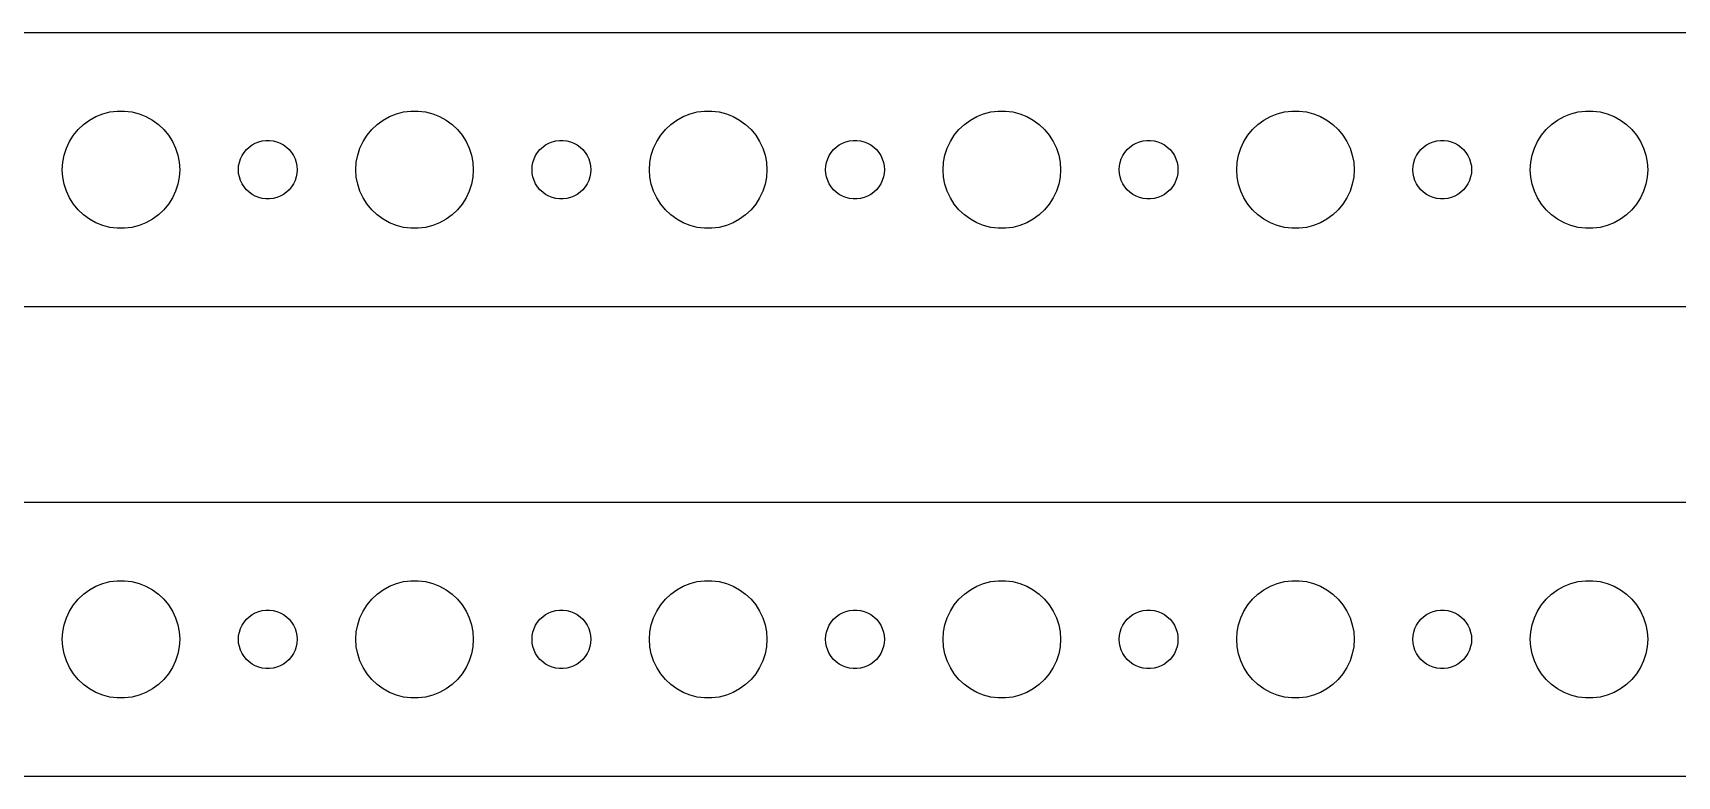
# Model space of a CAD drawing. Header units: metres. Extents: x -164 to 164, y 41 to 79.
# Drawn here: x -87 to -3, y 41 to 79 of the extents above; entities that cross this region are included whole.
import ezdxf

# ---------------------------------------------------------------- set-up
doc = ezdxf.new("R2010")
doc.units = ezdxf.units.M

msp = doc.modelspace()

# ---------------------------------------------------------------- linework, layer by layer
for p, q in [((159.814, 78.9901), (-159.814, 78.9901)), ((-83.7773, 74.7145), (-83.427, 74.8532)), ((-83.427, 74.8532), (-83.0621, 74.9469)), ((-83.0621, 74.9469), (-82.6884, 74.9941)), ((-82.6884, 74.9941), (-82.3116, 74.9941)), ((-82.3116, 74.9941), (-81.9379, 74.9469)), ((-81.9379, 74.9469), (-81.573, 74.8532)), ((-81.573, 74.8532), (-81.2227, 74.7145)), ((-68.7773, 74.7145), (-68.427, 74.8532)), ((-68.427, 74.8532), (-68.0621, 74.9469)), ((-68.0621, 74.9469), (-67.6884, 74.9941)), ((-67.6884, 74.9941), (-67.3116, 74.9941)), ((-67.3116, 74.9941), (-66.9379, 74.9469)), ((-66.9379, 74.9469), (-66.573, 74.8532)), ((-66.573, 74.8532), (-66.2227, 74.7145)), ((-53.7773, 74.7145), (-53.427, 74.8532)), ((-53.427, 74.8532), (-53.0621, 74.9469)), ((-53.0621, 74.9469), (-52.6884, 74.9941)), ((-52.6884, 74.9941), (-52.3116, 74.9941)), ((-52.3116, 74.9941), (-51.9379, 74.9469)), ((-51.9379, 74.9469), (-51.5729, 74.8532)), ((-51.5729, 74.8532), (-51.2227, 74.7145)), ((-38.7773, 74.7145), (-38.427, 74.8532)), ((-38.427, 74.8532), (-38.0621, 74.9469)), ((-38.0621, 74.9469), (-37.6884, 74.9941)), ((-37.6884, 74.9941), (-37.3116, 74.9941)), ((-37.3116, 74.9941), (-36.9379, 74.9469)), ((-36.9379, 74.9469), (-36.5729, 74.8532)), ((-36.5729, 74.8532), (-36.2227, 74.7145)), ((-23.7773, 74.7145), (-23.427, 74.8532)), ((-23.427, 74.8532), (-23.0621, 74.9469)), ((-23.0621, 74.9469), (-22.6884, 74.9941)), ((-22.6884, 74.9941), (-22.3116, 74.9941)), ((-22.3116, 74.9941), (-21.9379, 74.9469)), ((-21.9379, 74.9469), (-21.5729, 74.8532)), ((-21.5729, 74.8532), (-21.2227, 74.7145)), ((-8.77733, 74.7145), (-8.42705, 74.8532)), ((-8.42705, 74.8532), (-8.06213, 74.9469)), ((-8.06213, 74.9469), (-7.68837, 74.9941)), ((-7.68837, 74.9941), (-7.31161, 74.9941)), ((-7.31161, 74.9941), (-6.93785, 74.9469)), ((-6.93785, 74.9469), (-6.57294, 74.8532)), ((-6.57294, 74.8532), (-6.22266, 74.7145)), ((-84.927, 73.7634), (-84.6869, 74.0536)), ((-84.6869, 74.0536), (-84.4123, 74.3115)), ((-84.4123, 74.3115), (-84.1075, 74.533)), ((-84.1075, 74.533), (-83.7773, 74.7145)), ((-81.2227, 74.7145), (-80.8925, 74.533)), ((-80.8925, 74.533), (-80.5877, 74.3115)), ((-80.5877, 74.3115), (-80.3131, 74.0536)), ((-80.3131, 74.0536), (-80.073, 73.7634)), ((-69.927, 73.7634), (-69.6869, 74.0536)), ((-69.6869, 74.0536), (-69.4123, 74.3115)), ((-69.4123, 74.3115), (-69.1075, 74.533)), ((-69.1075, 74.533), (-68.7773, 74.7145)), ((-66.2227, 74.7145), (-65.8925, 74.533)), ((-65.8925, 74.533), (-65.5877, 74.3115)), ((-65.5877, 74.3115), (-65.3131, 74.0536)), ((-65.3131, 74.0536), (-65.073, 73.7634)), ((-54.927, 73.7634), (-54.6869, 74.0536)), ((-54.6869, 74.0536), (-54.4123, 74.3115)), ((-54.4123, 74.3115), (-54.1075, 74.533)), ((-54.1075, 74.533), (-53.7773, 74.7145)), ((-51.2227, 74.7145), (-50.8925, 74.533)), ((-50.8925, 74.533), (-50.5877, 74.3115)), ((-50.5877, 74.3115), (-50.3131, 74.0536)), ((-50.3131, 74.0536), (-50.0729, 73.7634)), ((-39.927, 73.7634), (-39.6869, 74.0536)), ((-39.6869, 74.0536), (-39.4123, 74.3115)), ((-39.4123, 74.3115), (-39.1075, 74.533)), ((-39.1075, 74.533), (-38.7773, 74.7145)), ((-36.2227, 74.7145), (-35.8925, 74.533)), ((-35.8925, 74.533), (-35.5877, 74.3115)), ((-35.5877, 74.3115), (-35.3131, 74.0536)), ((-35.3131, 74.0536), (-35.0729, 73.7634)), ((-24.927, 73.7634), (-24.6869, 74.0536)), ((-24.6869, 74.0536), (-24.4123, 74.3115)), ((-24.4123, 74.3115), (-24.1075, 74.533)), ((-24.1075, 74.533), (-23.7773, 74.7145)), ((-21.2227, 74.7145), (-20.8925, 74.533)), ((-20.8925, 74.533), (-20.5877, 74.3115)), ((-20.5877, 74.3115), (-20.3131, 74.0536)), ((-20.3131, 74.0536), (-20.0729, 73.7634)), ((-9.92705, 73.7634), (-9.6869, 74.0536)), ((-9.6869, 74.0536), (-9.41226, 74.3115)), ((-9.41226, 74.3115), (-9.10747, 74.533)), ((-9.10747, 74.533), (-8.77733, 74.7145)), ((-6.22266, 74.7145), (-5.89252, 74.533)), ((-5.89252, 74.533), (-5.58772, 74.3115)), ((-5.58772, 74.3115), (-5.31308, 74.0536)), ((-5.31308, 74.0536), (-5.07294, 73.7634)), ((-85.4057, 72.7461), (-85.2893, 73.1044)), ((-85.2893, 73.1044), (-85.1289, 73.4453)), ((-85.1289, 73.4453), (-84.927, 73.7634)), ((-80.073, 73.7634), (-79.8711, 73.4453)), ((-79.8711, 73.4453), (-79.7107, 73.1044)), ((-79.7107, 73.1044), (-79.5943, 72.7461)), ((-76.0934, 73.0268), (-75.9561, 73.1558)), ((-75.9561, 73.1558), (-75.8037, 73.2665)), ((-75.8037, 73.2665), (-75.6387, 73.3572)), ((-75.6387, 73.3572), (-75.4635, 73.4266)), ((-75.4635, 73.4266), (-75.2811, 73.4734)), ((-75.2811, 73.4734), (-75.0942, 73.497)), ((-75.0942, 73.497), (-74.9058, 73.497)), ((-74.9058, 73.497), (-74.7189, 73.4734)), ((-74.7189, 73.4734), (-74.5365, 73.4266)), ((-74.5365, 73.4266), (-74.3613, 73.3572)), ((-74.3613, 73.3572), (-74.1963, 73.2665)), ((-74.1963, 73.2665), (-74.0439, 73.1558)), ((-74.0439, 73.1558), (-73.9065, 73.0268)), ((-70.4057, 72.7461), (-70.2893, 73.1044)), ((-70.2893, 73.1044), (-70.1289, 73.4453)), ((-70.1289, 73.4453), (-69.927, 73.7634)), ((-65.073, 73.7634), (-64.8711, 73.4453)), ((-64.8711, 73.4453), (-64.7107, 73.1044)), ((-64.7107, 73.1044), (-64.5943, 72.7461)), ((-61.0934, 73.0268), (-60.9561, 73.1558)), ((-60.9561, 73.1558), (-60.8037, 73.2665)), ((-60.8037, 73.2665), (-60.6387, 73.3572)), ((-60.6387, 73.3572), (-60.4635, 73.4266)), ((-60.4635, 73.4266), (-60.2811, 73.4734)), ((-60.2811, 73.4734), (-60.0942, 73.497)), ((-60.0942, 73.497), (-59.9058, 73.497)), ((-59.9058, 73.497), (-59.7189, 73.4734)), ((-59.7189, 73.4734), (-59.5365, 73.4266)), ((-59.5365, 73.4266), (-59.3613, 73.3572)), ((-59.3613, 73.3572), (-59.1963, 73.2665)), ((-59.1963, 73.2665), (-59.0439, 73.1558)), ((-59.0439, 73.1558), (-58.9065, 73.0268)), ((-55.4057, 72.7461), (-55.2893, 73.1044)), ((-55.2893, 73.1044), (-55.1289, 73.4453)), ((-55.1289, 73.4453), (-54.927, 73.7634)), ((-50.0729, 73.7634), (-49.8711, 73.4453)), ((-49.8711, 73.4453), (-49.7107, 73.1044)), ((-49.7107, 73.1044), (-49.5942, 72.7461)), ((-46.0934, 73.0268), (-45.9561, 73.1558)), ((-45.9561, 73.1558), (-45.8037, 73.2665)), ((-45.8037, 73.2665), (-45.6387, 73.3572)), ((-45.6387, 73.3572), (-45.4635, 73.4266)), ((-45.4635, 73.4266), (-45.2811, 73.4734)), ((-45.2811, 73.4734), (-45.0942, 73.497)), ((-45.0942, 73.497), (-44.9058, 73.497)), ((-44.9058, 73.497), (-44.7189, 73.4734)), ((-44.7189, 73.4734), (-44.5365, 73.4266)), ((-44.5365, 73.4266), (-44.3613, 73.3572)), ((-44.3613, 73.3572), (-44.1963, 73.2665)), ((-44.1963, 73.2665), (-44.0439, 73.1558)), ((-44.0439, 73.1558), (-43.9065, 73.0268)), ((-40.4057, 72.7461), (-40.2893, 73.1044)), ((-40.2893, 73.1044), (-40.1289, 73.4453)), ((-40.1289, 73.4453), (-39.927, 73.7634)), ((-35.0729, 73.7634), (-34.8711, 73.4453)), ((-34.8711, 73.4453), (-34.7107, 73.1044)), ((-34.7107, 73.1044), (-34.5942, 72.7461)), ((-31.0934, 73.0268), (-30.9561, 73.1558)), ((-30.9561, 73.1558), (-30.8037, 73.2665)), ((-30.8037, 73.2665), (-30.6387, 73.3572)), ((-30.6387, 73.3572), (-30.4635, 73.4266)), ((-30.4635, 73.4266), (-30.2811, 73.4734)), ((-30.2811, 73.4734), (-30.0942, 73.497)), ((-30.0942, 73.497), (-29.9058, 73.497)), ((-29.9058, 73.497), (-29.7189, 73.4734)), ((-29.7189, 73.4734), (-29.5365, 73.4266)), ((-29.5365, 73.4266), (-29.3613, 73.3572)), ((-29.3613, 73.3572), (-29.1963, 73.2665)), ((-29.1963, 73.2665), (-29.0439, 73.1558)), ((-29.0439, 73.1558), (-28.9065, 73.0268)), ((-25.4057, 72.7461), (-25.2893, 73.1044)), ((-25.2893, 73.1044), (-25.1289, 73.4453)), ((-25.1289, 73.4453), (-24.927, 73.7634)), ((-20.0729, 73.7634), (-19.8711, 73.4453)), ((-19.8711, 73.4453), (-19.7107, 73.1044)), ((-19.7107, 73.1044), (-19.5942, 72.7461)), ((-16.0934, 73.0268), (-15.9561, 73.1558)), ((-15.9561, 73.1558), (-15.8037, 73.2665)), ((-15.8037, 73.2665), (-15.6387, 73.3572)), ((-15.6387, 73.3572), (-15.4635, 73.4266)), ((-15.4635, 73.4266), (-15.2811, 73.4734)), ((-15.2811, 73.4734), (-15.0942, 73.497)), ((-15.0942, 73.497), (-14.9058, 73.497)), ((-14.9058, 73.497), (-14.7189, 73.4734)), ((-14.7189, 73.4734), (-14.5365, 73.4266)), ((-14.5365, 73.4266), (-14.3613, 73.3572)), ((-14.3613, 73.3572), (-14.1963, 73.2665)), ((-14.1963, 73.2665), (-14.0439, 73.1558)), ((-14.0439, 73.1558), (-13.9065, 73.0268)), ((-10.4057, 72.7461), (-10.2893, 73.1044)), ((-10.2893, 73.1044), (-10.1289, 73.4453)), ((-10.1289, 73.4453), (-9.92705, 73.7634)), ((-5.07294, 73.7634), (-4.87108, 73.4453)), ((-4.87108, 73.4453), (-4.71066, 73.1044)), ((-4.71066, 73.1044), (-4.59424, 72.7461)), ((-85.5, 72), (-85.4763, 72.376)), ((-85.4763, 72.376), (-85.4057, 72.7461)), ((-79.5943, 72.7461), (-79.5237, 72.376)), ((-79.5237, 72.376), (-79.5, 72)), ((-76.4882, 72.188), (-76.4529, 72.373)), ((-76.4529, 72.373), (-76.3947, 72.5522)), ((-76.3947, 72.5522), (-76.3145, 72.7226)), ((-76.3145, 72.7226), (-76.2135, 72.8817)), ((-76.2135, 72.8817), (-76.0934, 73.0268)), ((-73.9065, 73.0268), (-73.7865, 72.8817)), ((-73.7865, 72.8817), (-73.6855, 72.7226)), ((-73.6855, 72.7226), (-73.6053, 72.5522)), ((-73.6053, 72.5522), (-73.5471, 72.373)), ((-73.5471, 72.373), (-73.5118, 72.188)), ((-70.5, 72), (-70.4763, 72.376)), ((-70.4763, 72.376), (-70.4057, 72.7461)), ((-64.5943, 72.7461), (-64.5237, 72.376)), ((-64.5237, 72.376), (-64.5, 72)), ((-61.4882, 72.188), (-61.4529, 72.373)), ((-61.4529, 72.373), (-61.3947, 72.5522)), ((-61.3947, 72.5522), (-61.3145, 72.7226)), ((-61.3145, 72.7226), (-61.2135, 72.8817)), ((-61.2135, 72.8817), (-61.0934, 73.0268)), ((-58.9065, 73.0268), (-58.7865, 72.8817)), ((-58.7865, 72.8817), (-58.6855, 72.7226)), ((-58.6855, 72.7226), (-58.6053, 72.5522)), ((-58.6053, 72.5522), (-58.5471, 72.373)), ((-58.5471, 72.373), (-58.5118, 72.188)), ((-55.5, 72), (-55.4763, 72.376)), ((-55.4763, 72.376), (-55.4057, 72.7461)), ((-49.5942, 72.7461), (-49.5237, 72.376)), ((-49.5237, 72.376), (-49.5, 72)), ((-46.4882, 72.188), (-46.4529, 72.373)), ((-46.4529, 72.373), (-46.3947, 72.5522)), ((-46.3947, 72.5522), (-46.3145, 72.7226)), ((-46.3145, 72.7226), (-46.2135, 72.8817)), ((-46.2135, 72.8817), (-46.0934, 73.0268)), ((-43.9065, 73.0268), (-43.7865, 72.8817)), ((-43.7865, 72.8817), (-43.6855, 72.7226)), ((-43.6855, 72.7226), (-43.6053, 72.5522)), ((-43.6053, 72.5522), (-43.5471, 72.373)), ((-43.5471, 72.373), (-43.5118, 72.188)), ((-40.5, 72), (-40.4763, 72.376)), ((-40.4763, 72.376), (-40.4057, 72.7461)), ((-34.5942, 72.7461), (-34.5237, 72.376)), ((-34.5237, 72.376), (-34.5, 72)), ((-31.4882, 72.188), (-31.4529, 72.373)), ((-31.4529, 72.373), (-31.3947, 72.5522)), ((-31.3947, 72.5522), (-31.3145, 72.7226)), ((-31.3145, 72.7226), (-31.2135, 72.8817)), ((-31.2135, 72.8817), (-31.0934, 73.0268)), ((-28.9065, 73.0268), (-28.7865, 72.8817)), ((-28.7865, 72.8817), (-28.6855, 72.7226)), ((-28.6855, 72.7226), (-28.6053, 72.5522)), ((-28.6053, 72.5522), (-28.5471, 72.373)), ((-28.5471, 72.373), (-28.5118, 72.188)), ((-25.5, 72), (-25.4763, 72.376)), ((-25.4763, 72.376), (-25.4057, 72.7461)), ((-19.5942, 72.7461), (-19.5237, 72.376)), ((-19.5237, 72.376), (-19.5, 72)), ((-16.4882, 72.188), (-16.4529, 72.373)), ((-16.4529, 72.373), (-16.3947, 72.5522)), ((-16.3947, 72.5522), (-16.3145, 72.7226)), ((-16.3145, 72.7226), (-16.2135, 72.8817)), ((-16.2135, 72.8817), (-16.0934, 73.0268)), ((-13.9065, 73.0268), (-13.7865, 72.8817)), ((-13.7865, 72.8817), (-13.6855, 72.7226)), ((-13.6855, 72.7226), (-13.6053, 72.5522)), ((-13.6053, 72.5522), (-13.5471, 72.373)), ((-13.5471, 72.373), (-13.5118, 72.188)), ((-10.5, 72), (-10.4763, 72.376)), ((-10.4763, 72.376), (-10.4057, 72.7461)), ((-4.59424, 72.7461), (-4.52365, 72.376)), ((-4.52365, 72.376), (-4.5, 72)), ((-85.4763, 71.624), (-85.5, 72)), ((-85.4057, 71.2539), (-85.4763, 71.624)), ((-79.5237, 71.624), (-79.5943, 71.2539)), ((-79.5, 72), (-79.5237, 71.624)), ((-76.5, 72), (-76.4882, 72.188)), ((-76.4882, 71.812), (-76.5, 72)), ((-76.4529, 71.627), (-76.4882, 71.812)), ((-76.3947, 71.4478), (-76.4529, 71.627)), ((-76.3145, 71.2774), (-76.3947, 71.4478)), ((-73.6053, 71.4478), (-73.6855, 71.2774)), ((-73.5471, 71.627), (-73.6053, 71.4478)), ((-73.5118, 71.812), (-73.5471, 71.627)), ((-73.5118, 72.188), (-73.5, 72)), ((-73.5, 72), (-73.5118, 71.812)), ((-70.4763, 71.624), (-70.5, 72)), ((-70.4057, 71.2539), (-70.4763, 71.624)), ((-64.5237, 71.624), (-64.5943, 71.2539)), ((-64.5, 72), (-64.5237, 71.624)), ((-61.5, 72), (-61.4882, 72.188)), ((-61.4882, 71.812), (-61.5, 72)), ((-61.4529, 71.627), (-61.4882, 71.812)), ((-61.3947, 71.4478), (-61.4529, 71.627)), ((-61.3145, 71.2774), (-61.3947, 71.4478)), ((-58.6053, 71.4478), (-58.6855, 71.2774)), ((-58.5471, 71.627), (-58.6053, 71.4478)), ((-58.5118, 71.812), (-58.5471, 71.627)), ((-58.5118, 72.188), (-58.5, 72)), ((-58.5, 72), (-58.5118, 71.812)), ((-55.4763, 71.624), (-55.5, 72)), ((-55.4057, 71.2539), (-55.4763, 71.624)), ((-49.5237, 71.624), (-49.5942, 71.2539)), ((-49.5, 72), (-49.5237, 71.624)), ((-46.5, 72), (-46.4882, 72.188)), ((-46.4882, 71.812), (-46.5, 72)), ((-46.4529, 71.627), (-46.4882, 71.812)), ((-46.3947, 71.4478), (-46.4529, 71.627)), ((-46.3145, 71.2774), (-46.3947, 71.4478)), ((-43.6053, 71.4478), (-43.6855, 71.2774)), ((-43.5471, 71.627), (-43.6053, 71.4478)), ((-43.5118, 71.812), (-43.5471, 71.627)), ((-43.5118, 72.188), (-43.5, 72)), ((-43.5, 72), (-43.5118, 71.812)), ((-40.4763, 71.624), (-40.5, 72)), ((-40.4057, 71.2539), (-40.4763, 71.624)), ((-34.5237, 71.624), (-34.5942, 71.2539)), ((-34.5, 72), (-34.5237, 71.624)), ((-31.5, 72), (-31.4882, 72.188)), ((-31.4882, 71.812), (-31.5, 72)), ((-31.4529, 71.627), (-31.4882, 71.812)), ((-31.3947, 71.4478), (-31.4529, 71.627)), ((-31.3145, 71.2774), (-31.3947, 71.4478)), ((-28.6053, 71.4478), (-28.6855, 71.2774)), ((-28.5471, 71.627), (-28.6053, 71.4478)), ((-28.5118, 71.812), (-28.5471, 71.627)), ((-28.5118, 72.188), (-28.5, 72)), ((-28.5, 72), (-28.5118, 71.812)), ((-25.4763, 71.624), (-25.5, 72)), ((-25.4057, 71.2539), (-25.4763, 71.624)), ((-19.5237, 71.624), (-19.5942, 71.2539)), ((-19.5, 72), (-19.5237, 71.624)), ((-16.5, 72), (-16.4882, 72.188)), ((-16.4882, 71.812), (-16.5, 72)), ((-16.4529, 71.627), (-16.4882, 71.812)), ((-16.3947, 71.4478), (-16.4529, 71.627)), ((-16.3145, 71.2774), (-16.3947, 71.4478)), ((-13.6053, 71.4478), (-13.6855, 71.2774)), ((-13.5471, 71.627), (-13.6053, 71.4478)), ((-13.5118, 71.812), (-13.5471, 71.627)), ((-13.5118, 72.188), (-13.5, 72)), ((-13.5, 72), (-13.5118, 71.812)), ((-10.4763, 71.624), (-10.5, 72)), ((-10.4057, 71.2539), (-10.4763, 71.624)), ((-4.52365, 71.624), (-4.59424, 71.2539)), ((-4.5, 72), (-4.52365, 71.624)), ((-85.2893, 70.8956), (-85.4057, 71.2539)), ((-85.1289, 70.5547), (-85.2893, 70.8956)), ((-79.7107, 70.8956), (-79.8711, 70.5547)), ((-79.5943, 71.2539), (-79.7107, 70.8956)), ((-76.2135, 71.1183), (-76.3145, 71.2774)), ((-76.0934, 70.9732), (-76.2135, 71.1183)), ((-75.9561, 70.8442), (-76.0934, 70.9732)), ((-75.8037, 70.7335), (-75.9561, 70.8442)), ((-75.6387, 70.6428), (-75.8037, 70.7335)), ((-75.4635, 70.5734), (-75.6387, 70.6428)), ((-75.2811, 70.5266), (-75.4635, 70.5734)), ((-74.5365, 70.5734), (-74.7189, 70.5266)), ((-74.3613, 70.6428), (-74.5365, 70.5734)), ((-74.1963, 70.7335), (-74.3613, 70.6428)), ((-74.0439, 70.8442), (-74.1963, 70.7335)), ((-73.9065, 70.9732), (-74.0439, 70.8442)), ((-73.7865, 71.1183), (-73.9065, 70.9732)), ((-73.6855, 71.2774), (-73.7865, 71.1183)), ((-70.2893, 70.8956), (-70.4057, 71.2539)), ((-70.1289, 70.5547), (-70.2893, 70.8956)), ((-64.7107, 70.8956), (-64.8711, 70.5547)), ((-64.5943, 71.2539), (-64.7107, 70.8956)), ((-61.2135, 71.1183), (-61.3145, 71.2774)), ((-61.0934, 70.9732), (-61.2135, 71.1183)), ((-60.9561, 70.8442), (-61.0934, 70.9732)), ((-60.8037, 70.7335), (-60.9561, 70.8442)), ((-60.6387, 70.6428), (-60.8037, 70.7335)), ((-60.4635, 70.5734), (-60.6387, 70.6428)), ((-60.2811, 70.5266), (-60.4635, 70.5734)), ((-59.5365, 70.5734), (-59.7189, 70.5266)), ((-59.3613, 70.6428), (-59.5365, 70.5734)), ((-59.1963, 70.7335), (-59.3613, 70.6428)), ((-59.0439, 70.8442), (-59.1963, 70.7335)), ((-58.9065, 70.9732), (-59.0439, 70.8442)), ((-58.7865, 71.1183), (-58.9065, 70.9732)), ((-58.6855, 71.2774), (-58.7865, 71.1183)), ((-55.2893, 70.8956), (-55.4057, 71.2539)), ((-55.1289, 70.5547), (-55.2893, 70.8956)), ((-49.7107, 70.8956), (-49.8711, 70.5547)), ((-49.5942, 71.2539), (-49.7107, 70.8956)), ((-46.2135, 71.1183), (-46.3145, 71.2774)), ((-46.0934, 70.9732), (-46.2135, 71.1183)), ((-45.9561, 70.8442), (-46.0934, 70.9732)), ((-45.8037, 70.7335), (-45.9561, 70.8442)), ((-45.6387, 70.6428), (-45.8037, 70.7335)), ((-45.4635, 70.5734), (-45.6387, 70.6428)), ((-45.2811, 70.5266), (-45.4635, 70.5734)), ((-44.5365, 70.5734), (-44.7189, 70.5266)), ((-44.3613, 70.6428), (-44.5365, 70.5734)), ((-44.1963, 70.7335), (-44.3613, 70.6428)), ((-44.0439, 70.8442), (-44.1963, 70.7335)), ((-43.9065, 70.9732), (-44.0439, 70.8442)), ((-43.7865, 71.1183), (-43.9065, 70.9732)), ((-43.6855, 71.2774), (-43.7865, 71.1183)), ((-40.2893, 70.8956), (-40.4057, 71.2539)), ((-40.1289, 70.5547), (-40.2893, 70.8956)), ((-34.7107, 70.8956), (-34.8711, 70.5547)), ((-34.5942, 71.2539), (-34.7107, 70.8956)), ((-31.2135, 71.1183), (-31.3145, 71.2774)), ((-31.0934, 70.9732), (-31.2135, 71.1183)), ((-30.9561, 70.8442), (-31.0934, 70.9732)), ((-30.8037, 70.7335), (-30.9561, 70.8442)), ((-30.6387, 70.6428), (-30.8037, 70.7335)), ((-30.4635, 70.5734), (-30.6387, 70.6428)), ((-30.2811, 70.5266), (-30.4635, 70.5734)), ((-29.5365, 70.5734), (-29.7189, 70.5266)), ((-29.3613, 70.6428), (-29.5365, 70.5734)), ((-29.1963, 70.7335), (-29.3613, 70.6428)), ((-29.0439, 70.8442), (-29.1963, 70.7335)), ((-28.9065, 70.9732), (-29.0439, 70.8442)), ((-28.7865, 71.1183), (-28.9065, 70.9732)), ((-28.6855, 71.2774), (-28.7865, 71.1183)), ((-25.2893, 70.8956), (-25.4057, 71.2539)), ((-25.1289, 70.5547), (-25.2893, 70.8956)), ((-19.7107, 70.8956), (-19.8711, 70.5547)), ((-19.5942, 71.2539), (-19.7107, 70.8956)), ((-16.2135, 71.1183), (-16.3145, 71.2774)), ((-16.0934, 70.9732), (-16.2135, 71.1183)), ((-15.9561, 70.8442), (-16.0934, 70.9732)), ((-15.8037, 70.7335), (-15.9561, 70.8442)), ((-15.6387, 70.6428), (-15.8037, 70.7335)), ((-15.4635, 70.5734), (-15.6387, 70.6428)), ((-15.2811, 70.5266), (-15.4635, 70.5734)), ((-14.5365, 70.5734), (-14.7189, 70.5266)), ((-14.3613, 70.6428), (-14.5365, 70.5734)), ((-14.1963, 70.7335), (-14.3613, 70.6428)), ((-14.0439, 70.8442), (-14.1963, 70.7335)), ((-13.9065, 70.9732), (-14.0439, 70.8442)), ((-13.7865, 71.1183), (-13.9065, 70.9732)), ((-13.6855, 71.2774), (-13.7865, 71.1183)), ((-10.2893, 70.8956), (-10.4057, 71.2539)), ((-10.1289, 70.5547), (-10.2893, 70.8956)), ((-4.71066, 70.8956), (-4.87108, 70.5547)), ((-4.59424, 71.2539), (-4.71066, 70.8956)), ((-84.927, 70.2366), (-85.1289, 70.5547)), ((-84.6869, 69.9464), (-84.927, 70.2366)), ((-84.4123, 69.6885), (-84.6869, 69.9464)), ((-80.3131, 69.9464), (-80.5877, 69.6885)), ((-80.073, 70.2366), (-80.3131, 69.9464)), ((-79.8711, 70.5547), (-80.073, 70.2366)), ((-75.0942, 70.503), (-75.2811, 70.5266)), ((-74.9058, 70.503), (-75.0942, 70.503)), ((-74.7189, 70.5266), (-74.9058, 70.503)), ((-69.927, 70.2366), (-70.1289, 70.5547)), ((-69.6869, 69.9464), (-69.927, 70.2366)), ((-69.4123, 69.6885), (-69.6869, 69.9464)), ((-65.3131, 69.9464), (-65.5877, 69.6885)), ((-65.073, 70.2366), (-65.3131, 69.9464)), ((-64.8711, 70.5547), (-65.073, 70.2366)), ((-60.0942, 70.503), (-60.2811, 70.5266)), ((-59.9058, 70.503), (-60.0942, 70.503)), ((-59.7189, 70.5266), (-59.9058, 70.503)), ((-54.927, 70.2366), (-55.1289, 70.5547)), ((-54.6869, 69.9464), (-54.927, 70.2366)), ((-54.4123, 69.6885), (-54.6869, 69.9464)), ((-50.3131, 69.9464), (-50.5877, 69.6885)), ((-50.0729, 70.2366), (-50.3131, 69.9464)), ((-49.8711, 70.5547), (-50.0729, 70.2366)), ((-45.0942, 70.503), (-45.2811, 70.5266)), ((-44.9058, 70.503), (-45.0942, 70.503)), ((-44.7189, 70.5266), (-44.9058, 70.503)), ((-39.927, 70.2366), (-40.1289, 70.5547)), ((-39.6869, 69.9464), (-39.927, 70.2366)), ((-39.4123, 69.6885), (-39.6869, 69.9464)), ((-35.3131, 69.9464), (-35.5877, 69.6885)), ((-35.0729, 70.2366), (-35.3131, 69.9464)), ((-34.8711, 70.5547), (-35.0729, 70.2366)), ((-30.0942, 70.503), (-30.2811, 70.5266)), ((-29.9058, 70.503), (-30.0942, 70.503)), ((-29.7189, 70.5266), (-29.9058, 70.503)), ((-24.927, 70.2366), (-25.1289, 70.5547)), ((-24.6869, 69.9464), (-24.927, 70.2366)), ((-24.4123, 69.6885), (-24.6869, 69.9464)), ((-20.3131, 69.9464), (-20.5877, 69.6885)), ((-20.0729, 70.2366), (-20.3131, 69.9464)), ((-19.8711, 70.5547), (-20.0729, 70.2366)), ((-15.0942, 70.503), (-15.2811, 70.5266)), ((-14.9058, 70.503), (-15.0942, 70.503)), ((-14.7189, 70.5266), (-14.9058, 70.503)), ((-9.92705, 70.2366), (-10.1289, 70.5547)), ((-9.6869, 69.9464), (-9.92705, 70.2366)), ((-9.41226, 69.6885), (-9.6869, 69.9464)), ((-5.31308, 69.9464), (-5.58772, 69.6885)), ((-5.07294, 70.2366), (-5.31308, 69.9464)), ((-4.87108, 70.5547), (-5.07294, 70.2366)), ((-84.1075, 69.467), (-84.4123, 69.6885)), ((-83.7773, 69.2855), (-84.1075, 69.467)), ((-83.427, 69.1468), (-83.7773, 69.2855)), ((-83.0621, 69.0531), (-83.427, 69.1468)), ((-82.6884, 69.0059), (-83.0621, 69.0531)), ((-82.3116, 69.0059), (-82.6884, 69.0059)), ((-81.9379, 69.0531), (-82.3116, 69.0059)), ((-81.573, 69.1468), (-81.9379, 69.0531)), ((-81.2227, 69.2855), (-81.573, 69.1468)), ((-80.8925, 69.467), (-81.2227, 69.2855)), ((-80.5877, 69.6885), (-80.8925, 69.467)), ((-69.1075, 69.467), (-69.4123, 69.6885)), ((-68.7773, 69.2855), (-69.1075, 69.467)), ((-68.427, 69.1468), (-68.7773, 69.2855)), ((-68.0621, 69.0531), (-68.427, 69.1468)), ((-67.6884, 69.0059), (-68.0621, 69.0531)), ((-67.3116, 69.0059), (-67.6884, 69.0059)), ((-66.9379, 69.0531), (-67.3116, 69.0059)), ((-66.573, 69.1468), (-66.9379, 69.0531)), ((-66.2227, 69.2855), (-66.573, 69.1468)), ((-65.8925, 69.467), (-66.2227, 69.2855)), ((-65.5877, 69.6885), (-65.8925, 69.467)), ((-54.1075, 69.467), (-54.4123, 69.6885)), ((-53.7773, 69.2855), (-54.1075, 69.467)), ((-53.427, 69.1468), (-53.7773, 69.2855)), ((-53.0621, 69.0531), (-53.427, 69.1468)), ((-52.6884, 69.0059), (-53.0621, 69.0531)), ((-52.3116, 69.0059), (-52.6884, 69.0059)), ((-51.9379, 69.0531), (-52.3116, 69.0059)), ((-51.5729, 69.1468), (-51.9379, 69.0531)), ((-51.2227, 69.2855), (-51.5729, 69.1468)), ((-50.8925, 69.467), (-51.2227, 69.2855)), ((-50.5877, 69.6885), (-50.8925, 69.467)), ((-39.1075, 69.467), (-39.4123, 69.6885)), ((-38.7773, 69.2855), (-39.1075, 69.467)), ((-38.427, 69.1468), (-38.7773, 69.2855)), ((-38.0621, 69.0531), (-38.427, 69.1468)), ((-37.6884, 69.0059), (-38.0621, 69.0531)), ((-37.3116, 69.0059), (-37.6884, 69.0059)), ((-36.9379, 69.0531), (-37.3116, 69.0059)), ((-36.5729, 69.1468), (-36.9379, 69.0531)), ((-36.2227, 69.2855), (-36.5729, 69.1468)), ((-35.8925, 69.467), (-36.2227, 69.2855)), ((-35.5877, 69.6885), (-35.8925, 69.467)), ((-24.1075, 69.467), (-24.4123, 69.6885)), ((-23.7773, 69.2855), (-24.1075, 69.467)), ((-23.427, 69.1468), (-23.7773, 69.2855)), ((-23.0621, 69.0531), (-23.427, 69.1468)), ((-22.6884, 69.0059), (-23.0621, 69.0531)), ((-22.3116, 69.0059), (-22.6884, 69.0059)), ((-21.9379, 69.0531), (-22.3116, 69.0059)), ((-21.5729, 69.1468), (-21.9379, 69.0531)), ((-21.2227, 69.2855), (-21.5729, 69.1468)), ((-20.8925, 69.467), (-21.2227, 69.2855)), ((-20.5877, 69.6885), (-20.8925, 69.467)), ((-9.10747, 69.467), (-9.41226, 69.6885)), ((-8.77733, 69.2855), (-9.10747, 69.467)), ((-8.42705, 69.1468), (-8.77733, 69.2855)), ((-8.06213, 69.0531), (-8.42705, 69.1468)), ((-7.68837, 69.0059), (-8.06213, 69.0531)), ((-7.31161, 69.0059), (-7.68837, 69.0059)), ((-6.93785, 69.0531), (-7.31161, 69.0059)), ((-6.57294, 69.1468), (-6.93785, 69.0531)), ((-6.22266, 69.2855), (-6.57294, 69.1468)), ((-5.89252, 69.467), (-6.22266, 69.2855)), ((-5.58772, 69.6885), (-5.89252, 69.467)), ((-159.814, 65.0099), (159.814, 65.0099)), ((159.814, 54.9901), (-159.814, 54.9901)), ((-84.4123, 50.3115), (-84.1075, 50.533)), ((-84.1075, 50.533), (-83.7773, 50.7145)), ((-83.7773, 50.7145), (-83.427, 50.8532)), ((-83.427, 50.8532), (-83.0621, 50.9469)), ((-83.0621, 50.9469), (-82.6884, 50.9941)), ((-82.6884, 50.9941), (-82.3116, 50.9941)), ((-82.3116, 50.9941), (-81.9379, 50.9469)), ((-81.9379, 50.9469), (-81.573, 50.8532)), ((-81.573, 50.8532), (-81.2227, 50.7145)), ((-81.2227, 50.7145), (-80.8925, 50.533)), ((-80.8925, 50.533), (-80.5877, 50.3115)), ((-69.4123, 50.3115), (-69.1075, 50.533)), ((-69.1075, 50.533), (-68.7773, 50.7145)), ((-68.7773, 50.7145), (-68.427, 50.8532)), ((-68.427, 50.8532), (-68.0621, 50.9469)), ((-68.0621, 50.9469), (-67.6884, 50.9941)), ((-67.6884, 50.9941), (-67.3116, 50.9941)), ((-67.3116, 50.9941), (-66.9379, 50.9469)), ((-66.9379, 50.9469), (-66.573, 50.8532)), ((-66.573, 50.8532), (-66.2227, 50.7145)), ((-66.2227, 50.7145), (-65.8925, 50.533)), ((-65.8925, 50.533), (-65.5877, 50.3115)), ((-54.4123, 50.3115), (-54.1075, 50.533)), ((-54.1075, 50.533), (-53.7773, 50.7145)), ((-53.7773, 50.7145), (-53.427, 50.8532)), ((-53.427, 50.8532), (-53.0621, 50.9469)), ((-53.0621, 50.9469), (-52.6884, 50.9941)), ((-52.6884, 50.9941), (-52.3116, 50.9941)), ((-52.3116, 50.9941), (-51.9379, 50.9469)), ((-51.9379, 50.9469), (-51.5729, 50.8532)), ((-51.5729, 50.8532), (-51.2227, 50.7145)), ((-51.2227, 50.7145), (-50.8925, 50.533)), ((-50.8925, 50.533), (-50.5877, 50.3115)), ((-39.4123, 50.3115), (-39.1075, 50.533)), ((-39.1075, 50.533), (-38.7773, 50.7145)), ((-38.7773, 50.7145), (-38.427, 50.8532)), ((-38.427, 50.8532), (-38.0621, 50.9469)), ((-38.0621, 50.9469), (-37.6884, 50.9941)), ((-37.6884, 50.9941), (-37.3116, 50.9941)), ((-37.3116, 50.9941), (-36.9379, 50.9469)), ((-36.9379, 50.9469), (-36.5729, 50.8532)), ((-36.5729, 50.8532), (-36.2227, 50.7145)), ((-36.2227, 50.7145), (-35.8925, 50.533)), ((-35.8925, 50.533), (-35.5877, 50.3115)), ((-24.4123, 50.3115), (-24.1075, 50.533)), ((-24.1075, 50.533), (-23.7773, 50.7145)), ((-23.7773, 50.7145), (-23.427, 50.8532)), ((-23.427, 50.8532), (-23.0621, 50.9469)), ((-23.0621, 50.9469), (-22.6884, 50.9941)), ((-22.6884, 50.9941), (-22.3116, 50.9941)), ((-22.3116, 50.9941), (-21.9379, 50.9469)), ((-21.9379, 50.9469), (-21.5729, 50.8532)), ((-21.5729, 50.8532), (-21.2227, 50.7145)), ((-21.2227, 50.7145), (-20.8925, 50.533)), ((-20.8925, 50.533), (-20.5877, 50.3115)), ((-9.41226, 50.3115), (-9.10747, 50.533)), ((-9.10747, 50.533), (-8.77733, 50.7145)), ((-8.77733, 50.7145), (-8.42705, 50.8532)), ((-8.42705, 50.8532), (-8.06213, 50.9469)), ((-8.06213, 50.9469), (-7.68837, 50.9941)), ((-7.68837, 50.9941), (-7.31161, 50.9941)), ((-7.31161, 50.9941), (-6.93785, 50.9469)), ((-6.93785, 50.9469), (-6.57294, 50.8532)), ((-6.57294, 50.8532), (-6.22266, 50.7145)), ((-6.22266, 50.7145), (-5.89252, 50.533)), ((-5.89252, 50.533), (-5.58772, 50.3115)), ((-85.1289, 49.4453), (-84.927, 49.7634)), ((-84.927, 49.7634), (-84.6869, 50.0536)), ((-84.6869, 50.0536), (-84.4123, 50.3115)), ((-80.5877, 50.3115), (-80.3131, 50.0536)), ((-80.3131, 50.0536), (-80.073, 49.7634)), ((-80.073, 49.7634), (-79.8711, 49.4453)), ((-70.1289, 49.4453), (-69.927, 49.7634)), ((-69.927, 49.7634), (-69.6869, 50.0536)), ((-69.6869, 50.0536), (-69.4123, 50.3115)), ((-65.5877, 50.3115), (-65.3131, 50.0536)), ((-65.3131, 50.0536), (-65.073, 49.7634)), ((-65.073, 49.7634), (-64.8711, 49.4453)), ((-55.1289, 49.4453), (-54.927, 49.7634)), ((-54.927, 49.7634), (-54.6869, 50.0536)), ((-54.6869, 50.0536), (-54.4123, 50.3115)), ((-50.5877, 50.3115), (-50.3131, 50.0536)), ((-50.3131, 50.0536), (-50.0729, 49.7634)), ((-50.0729, 49.7634), (-49.8711, 49.4453)), ((-40.1289, 49.4453), (-39.927, 49.7634)), ((-39.927, 49.7634), (-39.6869, 50.0536)), ((-39.6869, 50.0536), (-39.4123, 50.3115)), ((-35.5877, 50.3115), (-35.3131, 50.0536)), ((-35.3131, 50.0536), (-35.0729, 49.7634)), ((-35.0729, 49.7634), (-34.8711, 49.4453)), ((-25.1289, 49.4453), (-24.927, 49.7634)), ((-24.927, 49.7634), (-24.6869, 50.0536)), ((-24.6869, 50.0536), (-24.4123, 50.3115)), ((-20.5877, 50.3115), (-20.3131, 50.0536)), ((-20.3131, 50.0536), (-20.0729, 49.7634)), ((-20.0729, 49.7634), (-19.8711, 49.4453)), ((-10.1289, 49.4453), (-9.92705, 49.7634)), ((-9.92705, 49.7634), (-9.6869, 50.0536)), ((-9.6869, 50.0536), (-9.41226, 50.3115)), ((-5.58772, 50.3115), (-5.31308, 50.0536)), ((-5.31308, 50.0536), (-5.07294, 49.7634)), ((-5.07294, 49.7634), (-4.87108, 49.4453)), ((-85.4763, 48.376), (-85.4057, 48.7461)), ((-85.4057, 48.7461), (-85.2893, 49.1044)), ((-85.2893, 49.1044), (-85.1289, 49.4453)), ((-79.8711, 49.4453), (-79.7107, 49.1044)), ((-79.7107, 49.1044), (-79.5943, 48.7461)), ((-79.5943, 48.7461), (-79.5237, 48.376)), ((-76.3947, 48.5522), (-76.3145, 48.7226)), ((-76.3145, 48.7226), (-76.2135, 48.8817)), ((-76.2135, 48.8817), (-76.0934, 49.0268)), ((-76.0934, 49.0268), (-75.9561, 49.1558)), ((-75.9561, 49.1558), (-75.8037, 49.2665)), ((-75.8037, 49.2665), (-75.6387, 49.3572)), ((-75.6387, 49.3572), (-75.4635, 49.4266)), ((-75.4635, 49.4266), (-75.2811, 49.4734)), ((-75.2811, 49.4734), (-75.0942, 49.497)), ((-75.0942, 49.497), (-74.9058, 49.497)), ((-74.9058, 49.497), (-74.7189, 49.4734)), ((-74.7189, 49.4734), (-74.5365, 49.4266)), ((-74.5365, 49.4266), (-74.3613, 49.3572)), ((-74.3613, 49.3572), (-74.1963, 49.2665)), ((-74.1963, 49.2665), (-74.0439, 49.1558)), ((-74.0439, 49.1558), (-73.9065, 49.0268)), ((-73.9065, 49.0268), (-73.7865, 48.8817)), ((-73.7865, 48.8817), (-73.6855, 48.7226)), ((-73.6855, 48.7226), (-73.6053, 48.5522)), ((-70.4763, 48.376), (-70.4057, 48.7461)), ((-70.4057, 48.7461), (-70.2893, 49.1044)), ((-70.2893, 49.1044), (-70.1289, 49.4453)), ((-64.8711, 49.4453), (-64.7107, 49.1044)), ((-64.7107, 49.1044), (-64.5943, 48.7461)), ((-64.5943, 48.7461), (-64.5237, 48.376)), ((-61.3947, 48.5522), (-61.3145, 48.7226)), ((-61.3145, 48.7226), (-61.2135, 48.8817)), ((-61.2135, 48.8817), (-61.0934, 49.0268)), ((-61.0934, 49.0268), (-60.9561, 49.1558)), ((-60.9561, 49.1558), (-60.8037, 49.2665)), ((-60.8037, 49.2665), (-60.6387, 49.3572)), ((-60.6387, 49.3572), (-60.4635, 49.4266)), ((-60.4635, 49.4266), (-60.2811, 49.4734)), ((-60.2811, 49.4734), (-60.0942, 49.497)), ((-60.0942, 49.497), (-59.9058, 49.497)), ((-59.9058, 49.497), (-59.7189, 49.4734)), ((-59.7189, 49.4734), (-59.5365, 49.4266)), ((-59.5365, 49.4266), (-59.3613, 49.3572)), ((-59.3613, 49.3572), (-59.1963, 49.2665)), ((-59.1963, 49.2665), (-59.0439, 49.1558)), ((-59.0439, 49.1558), (-58.9065, 49.0268)), ((-58.9065, 49.0268), (-58.7865, 48.8817)), ((-58.7865, 48.8817), (-58.6855, 48.7226)), ((-58.6855, 48.7226), (-58.6053, 48.5522)), ((-55.4763, 48.376), (-55.4057, 48.7461)), ((-55.4057, 48.7461), (-55.2893, 49.1044)), ((-55.2893, 49.1044), (-55.1289, 49.4453)), ((-49.8711, 49.4453), (-49.7107, 49.1044)), ((-49.7107, 49.1044), (-49.5942, 48.7461)), ((-49.5942, 48.7461), (-49.5237, 48.376)), ((-46.3947, 48.5522), (-46.3145, 48.7226)), ((-46.3145, 48.7226), (-46.2135, 48.8817)), ((-46.2135, 48.8817), (-46.0934, 49.0268)), ((-46.0934, 49.0268), (-45.9561, 49.1558)), ((-45.9561, 49.1558), (-45.8037, 49.2665)), ((-45.8037, 49.2665), (-45.6387, 49.3572)), ((-45.6387, 49.3572), (-45.4635, 49.4266)), ((-45.4635, 49.4266), (-45.2811, 49.4734)), ((-45.2811, 49.4734), (-45.0942, 49.497)), ((-45.0942, 49.497), (-44.9058, 49.497)), ((-44.9058, 49.497), (-44.7189, 49.4734)), ((-44.7189, 49.4734), (-44.5365, 49.4266)), ((-44.5365, 49.4266), (-44.3613, 49.3572)), ((-44.3613, 49.3572), (-44.1963, 49.2665)), ((-44.1963, 49.2665), (-44.0439, 49.1558)), ((-44.0439, 49.1558), (-43.9065, 49.0268)), ((-43.9065, 49.0268), (-43.7865, 48.8817)), ((-43.7865, 48.8817), (-43.6855, 48.7226)), ((-43.6855, 48.7226), (-43.6053, 48.5522)), ((-40.4763, 48.376), (-40.4057, 48.7461)), ((-40.4057, 48.7461), (-40.2893, 49.1044)), ((-40.2893, 49.1044), (-40.1289, 49.4453)), ((-34.8711, 49.4453), (-34.7107, 49.1044)), ((-34.7107, 49.1044), (-34.5942, 48.7461)), ((-34.5942, 48.7461), (-34.5237, 48.376)), ((-31.3947, 48.5522), (-31.3145, 48.7226)), ((-31.3145, 48.7226), (-31.2135, 48.8817)), ((-31.2135, 48.8817), (-31.0934, 49.0268)), ((-31.0934, 49.0268), (-30.9561, 49.1558)), ((-30.9561, 49.1558), (-30.8037, 49.2665)), ((-30.8037, 49.2665), (-30.6387, 49.3572)), ((-30.6387, 49.3572), (-30.4635, 49.4266)), ((-30.4635, 49.4266), (-30.2811, 49.4734)), ((-30.2811, 49.4734), (-30.0942, 49.497)), ((-30.0942, 49.497), (-29.9058, 49.497)), ((-29.9058, 49.497), (-29.7189, 49.4734)), ((-29.7189, 49.4734), (-29.5365, 49.4266)), ((-29.5365, 49.4266), (-29.3613, 49.3572)), ((-29.3613, 49.3572), (-29.1963, 49.2665)), ((-29.1963, 49.2665), (-29.0439, 49.1558)), ((-29.0439, 49.1558), (-28.9065, 49.0268)), ((-28.9065, 49.0268), (-28.7865, 48.8817)), ((-28.7865, 48.8817), (-28.6855, 48.7226)), ((-28.6855, 48.7226), (-28.6053, 48.5522)), ((-25.4763, 48.376), (-25.4057, 48.7461)), ((-25.4057, 48.7461), (-25.2893, 49.1044)), ((-25.2893, 49.1044), (-25.1289, 49.4453)), ((-19.8711, 49.4453), (-19.7107, 49.1044)), ((-19.7107, 49.1044), (-19.5942, 48.7461)), ((-19.5942, 48.7461), (-19.5237, 48.376)), ((-16.3947, 48.5522), (-16.3145, 48.7226)), ((-16.3145, 48.7226), (-16.2135, 48.8817)), ((-16.2135, 48.8817), (-16.0934, 49.0268)), ((-16.0934, 49.0268), (-15.9561, 49.1558)), ((-15.9561, 49.1558), (-15.8037, 49.2665)), ((-15.8037, 49.2665), (-15.6387, 49.3572)), ((-15.6387, 49.3572), (-15.4635, 49.4266)), ((-15.4635, 49.4266), (-15.2811, 49.4734)), ((-15.2811, 49.4734), (-15.0942, 49.497)), ((-15.0942, 49.497), (-14.9058, 49.497)), ((-14.9058, 49.497), (-14.7189, 49.4734)), ((-14.7189, 49.4734), (-14.5365, 49.4266)), ((-14.5365, 49.4266), (-14.3613, 49.3572)), ((-14.3613, 49.3572), (-14.1963, 49.2665)), ((-14.1963, 49.2665), (-14.0439, 49.1558)), ((-14.0439, 49.1558), (-13.9065, 49.0268)), ((-13.9065, 49.0268), (-13.7865, 48.8817)), ((-13.7865, 48.8817), (-13.6855, 48.7226)), ((-13.6855, 48.7226), (-13.6053, 48.5522)), ((-10.4763, 48.376), (-10.4057, 48.7461)), ((-10.4057, 48.7461), (-10.2893, 49.1044)), ((-10.2893, 49.1044), (-10.1289, 49.4453)), ((-4.87108, 49.4453), (-4.71066, 49.1044)), ((-4.71066, 49.1044), (-4.59424, 48.7461)), ((-4.59424, 48.7461), (-4.52365, 48.376)), ((-85.5, 48), (-85.4763, 48.376)), ((-85.4763, 47.624), (-85.5, 48)), ((-79.5237, 48.376), (-79.5, 48)), ((-79.5, 48), (-79.5237, 47.624)), ((-76.5, 48), (-76.4882, 48.188)), ((-76.4882, 47.812), (-76.5, 48)), ((-76.4882, 48.188), (-76.4529, 48.373)), ((-76.4529, 48.373), (-76.3947, 48.5522)), ((-73.6053, 48.5522), (-73.5471, 48.373)), ((-73.5471, 48.373), (-73.5118, 48.188)), ((-73.5118, 48.188), (-73.5, 48)), ((-73.5, 48), (-73.5118, 47.812)), ((-70.5, 48), (-70.4763, 48.376)), ((-70.4763, 47.624), (-70.5, 48)), ((-64.5237, 48.376), (-64.5, 48)), ((-64.5, 48), (-64.5237, 47.624)), ((-61.5, 48), (-61.4882, 48.188)), ((-61.4882, 47.812), (-61.5, 48)), ((-61.4882, 48.188), (-61.4529, 48.373)), ((-61.4529, 48.373), (-61.3947, 48.5522)), ((-58.6053, 48.5522), (-58.5471, 48.373)), ((-58.5471, 48.373), (-58.5118, 48.188)), ((-58.5118, 48.188), (-58.5, 48)), ((-58.5, 48), (-58.5118, 47.812)), ((-55.5, 48), (-55.4763, 48.376)), ((-55.4763, 47.624), (-55.5, 48)), ((-49.5237, 48.376), (-49.5, 48)), ((-49.5, 48), (-49.5237, 47.624)), ((-46.5, 48), (-46.4882, 48.188)), ((-46.4882, 47.812), (-46.5, 48)), ((-46.4882, 48.188), (-46.4529, 48.373)), ((-46.4529, 48.373), (-46.3947, 48.5522)), ((-43.6053, 48.5522), (-43.5471, 48.373)), ((-43.5471, 48.373), (-43.5118, 48.188)), ((-43.5118, 48.188), (-43.5, 48)), ((-43.5, 48), (-43.5118, 47.812)), ((-40.5, 48), (-40.4763, 48.376)), ((-40.4763, 47.624), (-40.5, 48)), ((-34.5237, 48.376), (-34.5, 48)), ((-34.5, 48), (-34.5237, 47.624)), ((-31.5, 48), (-31.4882, 48.188)), ((-31.4882, 47.812), (-31.5, 48)), ((-31.4882, 48.188), (-31.4529, 48.373)), ((-31.4529, 48.373), (-31.3947, 48.5522)), ((-28.6053, 48.5522), (-28.5471, 48.373)), ((-28.5471, 48.373), (-28.5118, 48.188)), ((-28.5118, 48.188), (-28.5, 48)), ((-28.5, 48), (-28.5118, 47.812)), ((-25.5, 48), (-25.4763, 48.376)), ((-25.4763, 47.624), (-25.5, 48)), ((-19.5237, 48.376), (-19.5, 48)), ((-19.5, 48), (-19.5237, 47.624)), ((-16.5, 48), (-16.4882, 48.188)), ((-16.4882, 47.812), (-16.5, 48)), ((-16.4882, 48.188), (-16.4529, 48.373)), ((-16.4529, 48.373), (-16.3947, 48.5522)), ((-13.6053, 48.5522), (-13.5471, 48.373)), ((-13.5471, 48.373), (-13.5118, 48.188)), ((-13.5118, 48.188), (-13.5, 48)), ((-13.5, 48), (-13.5118, 47.812)), ((-10.5, 48), (-10.4763, 48.376)), ((-10.4763, 47.624), (-10.5, 48)), ((-4.52365, 48.376), (-4.5, 48)), ((-4.5, 48), (-4.52365, 47.624)), ((-85.4057, 47.2539), (-85.4763, 47.624)), ((-85.2893, 46.8956), (-85.4057, 47.2539)), ((-79.5943, 47.2539), (-79.7107, 46.8956)), ((-79.5237, 47.624), (-79.5943, 47.2539)), ((-76.4529, 47.627), (-76.4882, 47.812)), ((-76.3947, 47.4478), (-76.4529, 47.627)), ((-76.3145, 47.2774), (-76.3947, 47.4478)), ((-76.2135, 47.1183), (-76.3145, 47.2774)), ((-76.0934, 46.9732), (-76.2135, 47.1183)), ((-73.7865, 47.1183), (-73.9065, 46.9732)), ((-73.6855, 47.2774), (-73.7865, 47.1183)), ((-73.6053, 47.4478), (-73.6855, 47.2774)), ((-73.5471, 47.627), (-73.6053, 47.4478)), ((-73.5118, 47.812), (-73.5471, 47.627)), ((-70.4057, 47.2539), (-70.4763, 47.624)), ((-70.2893, 46.8956), (-70.4057, 47.2539)), ((-64.5943, 47.2539), (-64.7107, 46.8956)), ((-64.5237, 47.624), (-64.5943, 47.2539)), ((-61.4529, 47.627), (-61.4882, 47.812)), ((-61.3947, 47.4478), (-61.4529, 47.627)), ((-61.3145, 47.2774), (-61.3947, 47.4478)), ((-61.2135, 47.1183), (-61.3145, 47.2774)), ((-61.0934, 46.9732), (-61.2135, 47.1183)), ((-58.7865, 47.1183), (-58.9065, 46.9732)), ((-58.6855, 47.2774), (-58.7865, 47.1183)), ((-58.6053, 47.4478), (-58.6855, 47.2774)), ((-58.5471, 47.627), (-58.6053, 47.4478)), ((-58.5118, 47.812), (-58.5471, 47.627)), ((-55.4057, 47.2539), (-55.4763, 47.624)), ((-55.2893, 46.8956), (-55.4057, 47.2539)), ((-49.5942, 47.2539), (-49.7107, 46.8956)), ((-49.5237, 47.624), (-49.5942, 47.2539)), ((-46.4529, 47.627), (-46.4882, 47.812)), ((-46.3947, 47.4478), (-46.4529, 47.627)), ((-46.3145, 47.2774), (-46.3947, 47.4478)), ((-46.2135, 47.1183), (-46.3145, 47.2774)), ((-46.0934, 46.9732), (-46.2135, 47.1183)), ((-43.7865, 47.1183), (-43.9065, 46.9732)), ((-43.6855, 47.2774), (-43.7865, 47.1183)), ((-43.6053, 47.4478), (-43.6855, 47.2774)), ((-43.5471, 47.627), (-43.6053, 47.4478)), ((-43.5118, 47.812), (-43.5471, 47.627)), ((-40.4057, 47.2539), (-40.4763, 47.624)), ((-40.2893, 46.8956), (-40.4057, 47.2539)), ((-34.5942, 47.2539), (-34.7107, 46.8956)), ((-34.5237, 47.624), (-34.5942, 47.2539)), ((-31.4529, 47.627), (-31.4882, 47.812)), ((-31.3947, 47.4478), (-31.4529, 47.627)), ((-31.3145, 47.2774), (-31.3947, 47.4478)), ((-31.2135, 47.1183), (-31.3145, 47.2774)), ((-31.0934, 46.9732), (-31.2135, 47.1183)), ((-28.7865, 47.1183), (-28.9065, 46.9732)), ((-28.6855, 47.2774), (-28.7865, 47.1183)), ((-28.6053, 47.4478), (-28.6855, 47.2774)), ((-28.5471, 47.627), (-28.6053, 47.4478)), ((-28.5118, 47.812), (-28.5471, 47.627)), ((-25.4057, 47.2539), (-25.4763, 47.624)), ((-25.2893, 46.8956), (-25.4057, 47.2539)), ((-19.5942, 47.2539), (-19.7107, 46.8956)), ((-19.5237, 47.624), (-19.5942, 47.2539)), ((-16.4529, 47.627), (-16.4882, 47.812)), ((-16.3947, 47.4478), (-16.4529, 47.627)), ((-16.3145, 47.2774), (-16.3947, 47.4478)), ((-16.2135, 47.1183), (-16.3145, 47.2774)), ((-16.0934, 46.9732), (-16.2135, 47.1183)), ((-13.7865, 47.1183), (-13.9065, 46.9732)), ((-13.6855, 47.2774), (-13.7865, 47.1183)), ((-13.6053, 47.4478), (-13.6855, 47.2774)), ((-13.5471, 47.627), (-13.6053, 47.4478)), ((-13.5118, 47.812), (-13.5471, 47.627)), ((-10.4057, 47.2539), (-10.4763, 47.624)), ((-10.2893, 46.8956), (-10.4057, 47.2539)), ((-4.59424, 47.2539), (-4.71066, 46.8956)), ((-4.52365, 47.624), (-4.59424, 47.2539)), ((-85.1289, 46.5547), (-85.2893, 46.8956)), ((-84.927, 46.2366), (-85.1289, 46.5547)), ((-84.6869, 45.9464), (-84.927, 46.2366)), ((-80.073, 46.2366), (-80.3131, 45.9464)), ((-79.8711, 46.5547), (-80.073, 46.2366)), ((-79.7107, 46.8956), (-79.8711, 46.5547)), ((-75.9561, 46.8442), (-76.0934, 46.9732)), ((-75.8037, 46.7335), (-75.9561, 46.8442)), ((-75.6387, 46.6428), (-75.8037, 46.7335)), ((-75.4635, 46.5734), (-75.6387, 46.6428)), ((-75.2811, 46.5266), (-75.4635, 46.5734)), ((-75.0942, 46.503), (-75.2811, 46.5266)), ((-74.9058, 46.503), (-75.0942, 46.503)), ((-74.7189, 46.5266), (-74.9058, 46.503)), ((-74.5365, 46.5734), (-74.7189, 46.5266)), ((-74.3613, 46.6428), (-74.5365, 46.5734)), ((-74.1963, 46.7335), (-74.3613, 46.6428)), ((-74.0439, 46.8442), (-74.1963, 46.7335)), ((-73.9065, 46.9732), (-74.0439, 46.8442)), ((-70.1289, 46.5547), (-70.2893, 46.8956)), ((-69.927, 46.2366), (-70.1289, 46.5547)), ((-69.6869, 45.9464), (-69.927, 46.2366)), ((-65.073, 46.2366), (-65.3131, 45.9464)), ((-64.8711, 46.5547), (-65.073, 46.2366)), ((-64.7107, 46.8956), (-64.8711, 46.5547)), ((-60.9561, 46.8442), (-61.0934, 46.9732)), ((-60.8037, 46.7335), (-60.9561, 46.8442)), ((-60.6387, 46.6428), (-60.8037, 46.7335)), ((-60.4635, 46.5734), (-60.6387, 46.6428)), ((-60.2811, 46.5266), (-60.4635, 46.5734)), ((-60.0942, 46.503), (-60.2811, 46.5266)), ((-59.9058, 46.503), (-60.0942, 46.503)), ((-59.7189, 46.5266), (-59.9058, 46.503)), ((-59.5365, 46.5734), (-59.7189, 46.5266)), ((-59.3613, 46.6428), (-59.5365, 46.5734)), ((-59.1963, 46.7335), (-59.3613, 46.6428)), ((-59.0439, 46.8442), (-59.1963, 46.7335)), ((-58.9065, 46.9732), (-59.0439, 46.8442)), ((-55.1289, 46.5547), (-55.2893, 46.8956)), ((-54.927, 46.2366), (-55.1289, 46.5547)), ((-54.6869, 45.9464), (-54.927, 46.2366)), ((-50.0729, 46.2366), (-50.3131, 45.9464)), ((-49.8711, 46.5547), (-50.0729, 46.2366)), ((-49.7107, 46.8956), (-49.8711, 46.5547)), ((-45.9561, 46.8442), (-46.0934, 46.9732)), ((-45.8037, 46.7335), (-45.9561, 46.8442)), ((-45.6387, 46.6428), (-45.8037, 46.7335)), ((-45.4635, 46.5734), (-45.6387, 46.6428)), ((-45.2811, 46.5266), (-45.4635, 46.5734)), ((-45.0942, 46.503), (-45.2811, 46.5266)), ((-44.9058, 46.503), (-45.0942, 46.503)), ((-44.7189, 46.5266), (-44.9058, 46.503)), ((-44.5365, 46.5734), (-44.7189, 46.5266)), ((-44.3613, 46.6428), (-44.5365, 46.5734)), ((-44.1963, 46.7335), (-44.3613, 46.6428)), ((-44.0439, 46.8442), (-44.1963, 46.7335)), ((-43.9065, 46.9732), (-44.0439, 46.8442)), ((-40.1289, 46.5547), (-40.2893, 46.8956)), ((-39.927, 46.2366), (-40.1289, 46.5547)), ((-39.6869, 45.9464), (-39.927, 46.2366)), ((-35.0729, 46.2366), (-35.3131, 45.9464)), ((-34.8711, 46.5547), (-35.0729, 46.2366)), ((-34.7107, 46.8956), (-34.8711, 46.5547)), ((-30.9561, 46.8442), (-31.0934, 46.9732)), ((-30.8037, 46.7335), (-30.9561, 46.8442)), ((-30.6387, 46.6428), (-30.8037, 46.7335)), ((-30.4635, 46.5734), (-30.6387, 46.6428)), ((-30.2811, 46.5266), (-30.4635, 46.5734)), ((-30.0942, 46.503), (-30.2811, 46.5266)), ((-29.9058, 46.503), (-30.0942, 46.503)), ((-29.7189, 46.5266), (-29.9058, 46.503)), ((-29.5365, 46.5734), (-29.7189, 46.5266)), ((-29.3613, 46.6428), (-29.5365, 46.5734)), ((-29.1963, 46.7335), (-29.3613, 46.6428)), ((-29.0439, 46.8442), (-29.1963, 46.7335)), ((-28.9065, 46.9732), (-29.0439, 46.8442)), ((-25.1289, 46.5547), (-25.2893, 46.8956)), ((-24.927, 46.2366), (-25.1289, 46.5547)), ((-24.6869, 45.9464), (-24.927, 46.2366)), ((-20.0729, 46.2366), (-20.3131, 45.9464)), ((-19.8711, 46.5547), (-20.0729, 46.2366)), ((-19.7107, 46.8956), (-19.8711, 46.5547)), ((-15.9561, 46.8442), (-16.0934, 46.9732)), ((-15.8037, 46.7335), (-15.9561, 46.8442)), ((-15.6387, 46.6428), (-15.8037, 46.7335)), ((-15.4635, 46.5734), (-15.6387, 46.6428)), ((-15.2811, 46.5266), (-15.4635, 46.5734)), ((-15.0942, 46.503), (-15.2811, 46.5266)), ((-14.9058, 46.503), (-15.0942, 46.503)), ((-14.7189, 46.5266), (-14.9058, 46.503)), ((-14.5365, 46.5734), (-14.7189, 46.5266)), ((-14.3613, 46.6428), (-14.5365, 46.5734)), ((-14.1963, 46.7335), (-14.3613, 46.6428)), ((-14.0439, 46.8442), (-14.1963, 46.7335)), ((-13.9065, 46.9732), (-14.0439, 46.8442)), ((-10.1289, 46.5547), (-10.2893, 46.8956)), ((-9.92705, 46.2366), (-10.1289, 46.5547)), ((-9.6869, 45.9464), (-9.92705, 46.2366)), ((-5.07294, 46.2366), (-5.31308, 45.9464)), ((-4.87108, 46.5547), (-5.07294, 46.2366)), ((-4.71066, 46.8956), (-4.87108, 46.5547)), ((-84.4123, 45.6885), (-84.6869, 45.9464)), ((-84.1075, 45.467), (-84.4123, 45.6885)), ((-83.7773, 45.2855), (-84.1075, 45.467)), ((-80.8925, 45.467), (-81.2227, 45.2855)), ((-80.5877, 45.6885), (-80.8925, 45.467)), ((-80.3131, 45.9464), (-80.5877, 45.6885)), ((-69.4123, 45.6885), (-69.6869, 45.9464)), ((-69.1075, 45.467), (-69.4123, 45.6885)), ((-68.7773, 45.2855), (-69.1075, 45.467)), ((-65.8925, 45.467), (-66.2227, 45.2855)), ((-65.5877, 45.6885), (-65.8925, 45.467)), ((-65.3131, 45.9464), (-65.5877, 45.6885)), ((-54.4123, 45.6885), (-54.6869, 45.9464)), ((-54.1075, 45.467), (-54.4123, 45.6885)), ((-53.7773, 45.2855), (-54.1075, 45.467)), ((-50.8925, 45.467), (-51.2227, 45.2855)), ((-50.5877, 45.6885), (-50.8925, 45.467)), ((-50.3131, 45.9464), (-50.5877, 45.6885)), ((-39.4123, 45.6885), (-39.6869, 45.9464)), ((-39.1075, 45.467), (-39.4123, 45.6885)), ((-38.7773, 45.2855), (-39.1075, 45.467)), ((-35.8925, 45.467), (-36.2227, 45.2855)), ((-35.5877, 45.6885), (-35.8925, 45.467)), ((-35.3131, 45.9464), (-35.5877, 45.6885)), ((-24.4123, 45.6885), (-24.6869, 45.9464)), ((-24.1075, 45.467), (-24.4123, 45.6885)), ((-23.7773, 45.2855), (-24.1075, 45.467)), ((-20.8925, 45.467), (-21.2227, 45.2855)), ((-20.5877, 45.6885), (-20.8925, 45.467)), ((-20.3131, 45.9464), (-20.5877, 45.6885)), ((-9.41226, 45.6885), (-9.6869, 45.9464)), ((-9.10747, 45.467), (-9.41226, 45.6885)), ((-8.77733, 45.2855), (-9.10747, 45.467)), ((-5.89252, 45.467), (-6.22266, 45.2855)), ((-5.58772, 45.6885), (-5.89252, 45.467)), ((-5.31308, 45.9464), (-5.58772, 45.6885)), ((-83.427, 45.1468), (-83.7773, 45.2855)), ((-83.0621, 45.0531), (-83.427, 45.1468)), ((-82.6884, 45.0059), (-83.0621, 45.0531)), ((-82.3116, 45.0059), (-82.6884, 45.0059)), ((-81.9379, 45.0531), (-82.3116, 45.0059)), ((-81.573, 45.1468), (-81.9379, 45.0531)), ((-81.2227, 45.2855), (-81.573, 45.1468)), ((-68.427, 45.1468), (-68.7773, 45.2855)), ((-68.0621, 45.0531), (-68.427, 45.1468)), ((-67.6884, 45.0059), (-68.0621, 45.0531)), ((-67.3116, 45.0059), (-67.6884, 45.0059)), ((-66.9379, 45.0531), (-67.3116, 45.0059)), ((-66.573, 45.1468), (-66.9379, 45.0531)), ((-66.2227, 45.2855), (-66.573, 45.1468)), ((-53.427, 45.1468), (-53.7773, 45.2855)), ((-53.0621, 45.0531), (-53.427, 45.1468)), ((-52.6884, 45.0059), (-53.0621, 45.0531)), ((-52.3116, 45.0059), (-52.6884, 45.0059)), ((-51.9379, 45.0531), (-52.3116, 45.0059)), ((-51.5729, 45.1468), (-51.9379, 45.0531)), ((-51.2227, 45.2855), (-51.5729, 45.1468)), ((-38.427, 45.1468), (-38.7773, 45.2855)), ((-38.0621, 45.0531), (-38.427, 45.1468)), ((-37.6884, 45.0059), (-38.0621, 45.0531)), ((-37.3116, 45.0059), (-37.6884, 45.0059)), ((-36.9379, 45.0531), (-37.3116, 45.0059)), ((-36.5729, 45.1468), (-36.9379, 45.0531)), ((-36.2227, 45.2855), (-36.5729, 45.1468)), ((-23.427, 45.1468), (-23.7773, 45.2855)), ((-23.0621, 45.0531), (-23.427, 45.1468)), ((-22.6884, 45.0059), (-23.0621, 45.0531)), ((-22.3116, 45.0059), (-22.6884, 45.0059)), ((-21.9379, 45.0531), (-22.3116, 45.0059)), ((-21.5729, 45.1468), (-21.9379, 45.0531)), ((-21.2227, 45.2855), (-21.5729, 45.1468)), ((-8.42705, 45.1468), (-8.77733, 45.2855)), ((-8.06213, 45.0531), (-8.42705, 45.1468)), ((-7.68837, 45.0059), (-8.06213, 45.0531)), ((-7.31161, 45.0059), (-7.68837, 45.0059)), ((-6.93785, 45.0531), (-7.31161, 45.0059)), ((-6.57294, 45.1468), (-6.93785, 45.0531)), ((-6.22266, 45.2855), (-6.57294, 45.1468)), ((-159.814, 41.0099), (159.814, 41.0099))]:
    msp.add_line(p, q)

doc.saveas('drawing.dxf')
